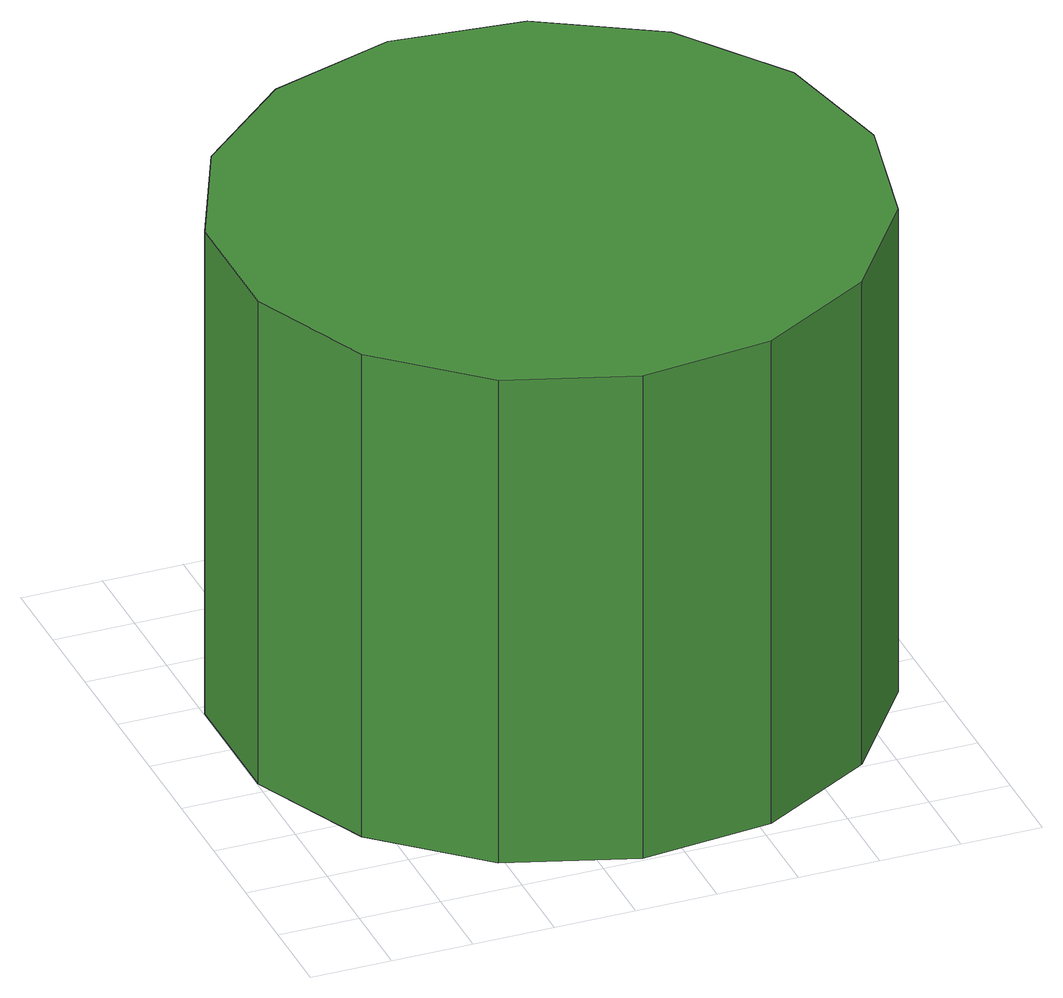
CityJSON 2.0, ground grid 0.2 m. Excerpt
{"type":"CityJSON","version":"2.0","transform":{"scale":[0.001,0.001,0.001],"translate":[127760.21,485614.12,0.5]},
"CityObjects":{
"tree1":{"type":"SolitaryVegetationObject","attributes":{"function":"something"},"geometry":[{"type":"MultiSurface","lod":"1","boundaries":[[[0,1,2,3,4,5,6,7,8,9,10,11,12,13,14]],[[15,16,17,18,19,20,21,22,23,24,25,26,27,28,29]],[[0,29,28,1]],[[1,28,27,2]],[[2,27,26,3]],[[3,26,25,4]],[[4,25,24,5]],[[5,24,23,6]],[[6,23,22,7]],[[7,22,21,8]],[[8,21,20,9]],[[9,20,19,10]],[[10,19,18,11]],[[11,18,17,12]],[[12,17,16,13]],[[13,16,15,14]],[[14,15,29,0]]]}]}
},
"vertices":[
[1582,802,1294],[1513,1126,1294],[1318,1395,1294],[1030,1561,1294],[700,1595,1294],[385,1493,1294],[138,1271,1294],[3,968,1294],[3,636,1294],[138,333,1294],[385,111,1294],[700,8,1294],[1030,43,1294],[1318,209,1294],[1513,477,1294],[1513,477,4],[1318,209,4],[1030,43,4],[700,8,4],[385,111,4],[138,333,4],[3,636,4],[3,968,4],[138,1271,4],[385,1493,4],[700,1595,4],[1030,1561,4],[1318,1395,4],[1513,1126,4],[1582,802,4]
]}
